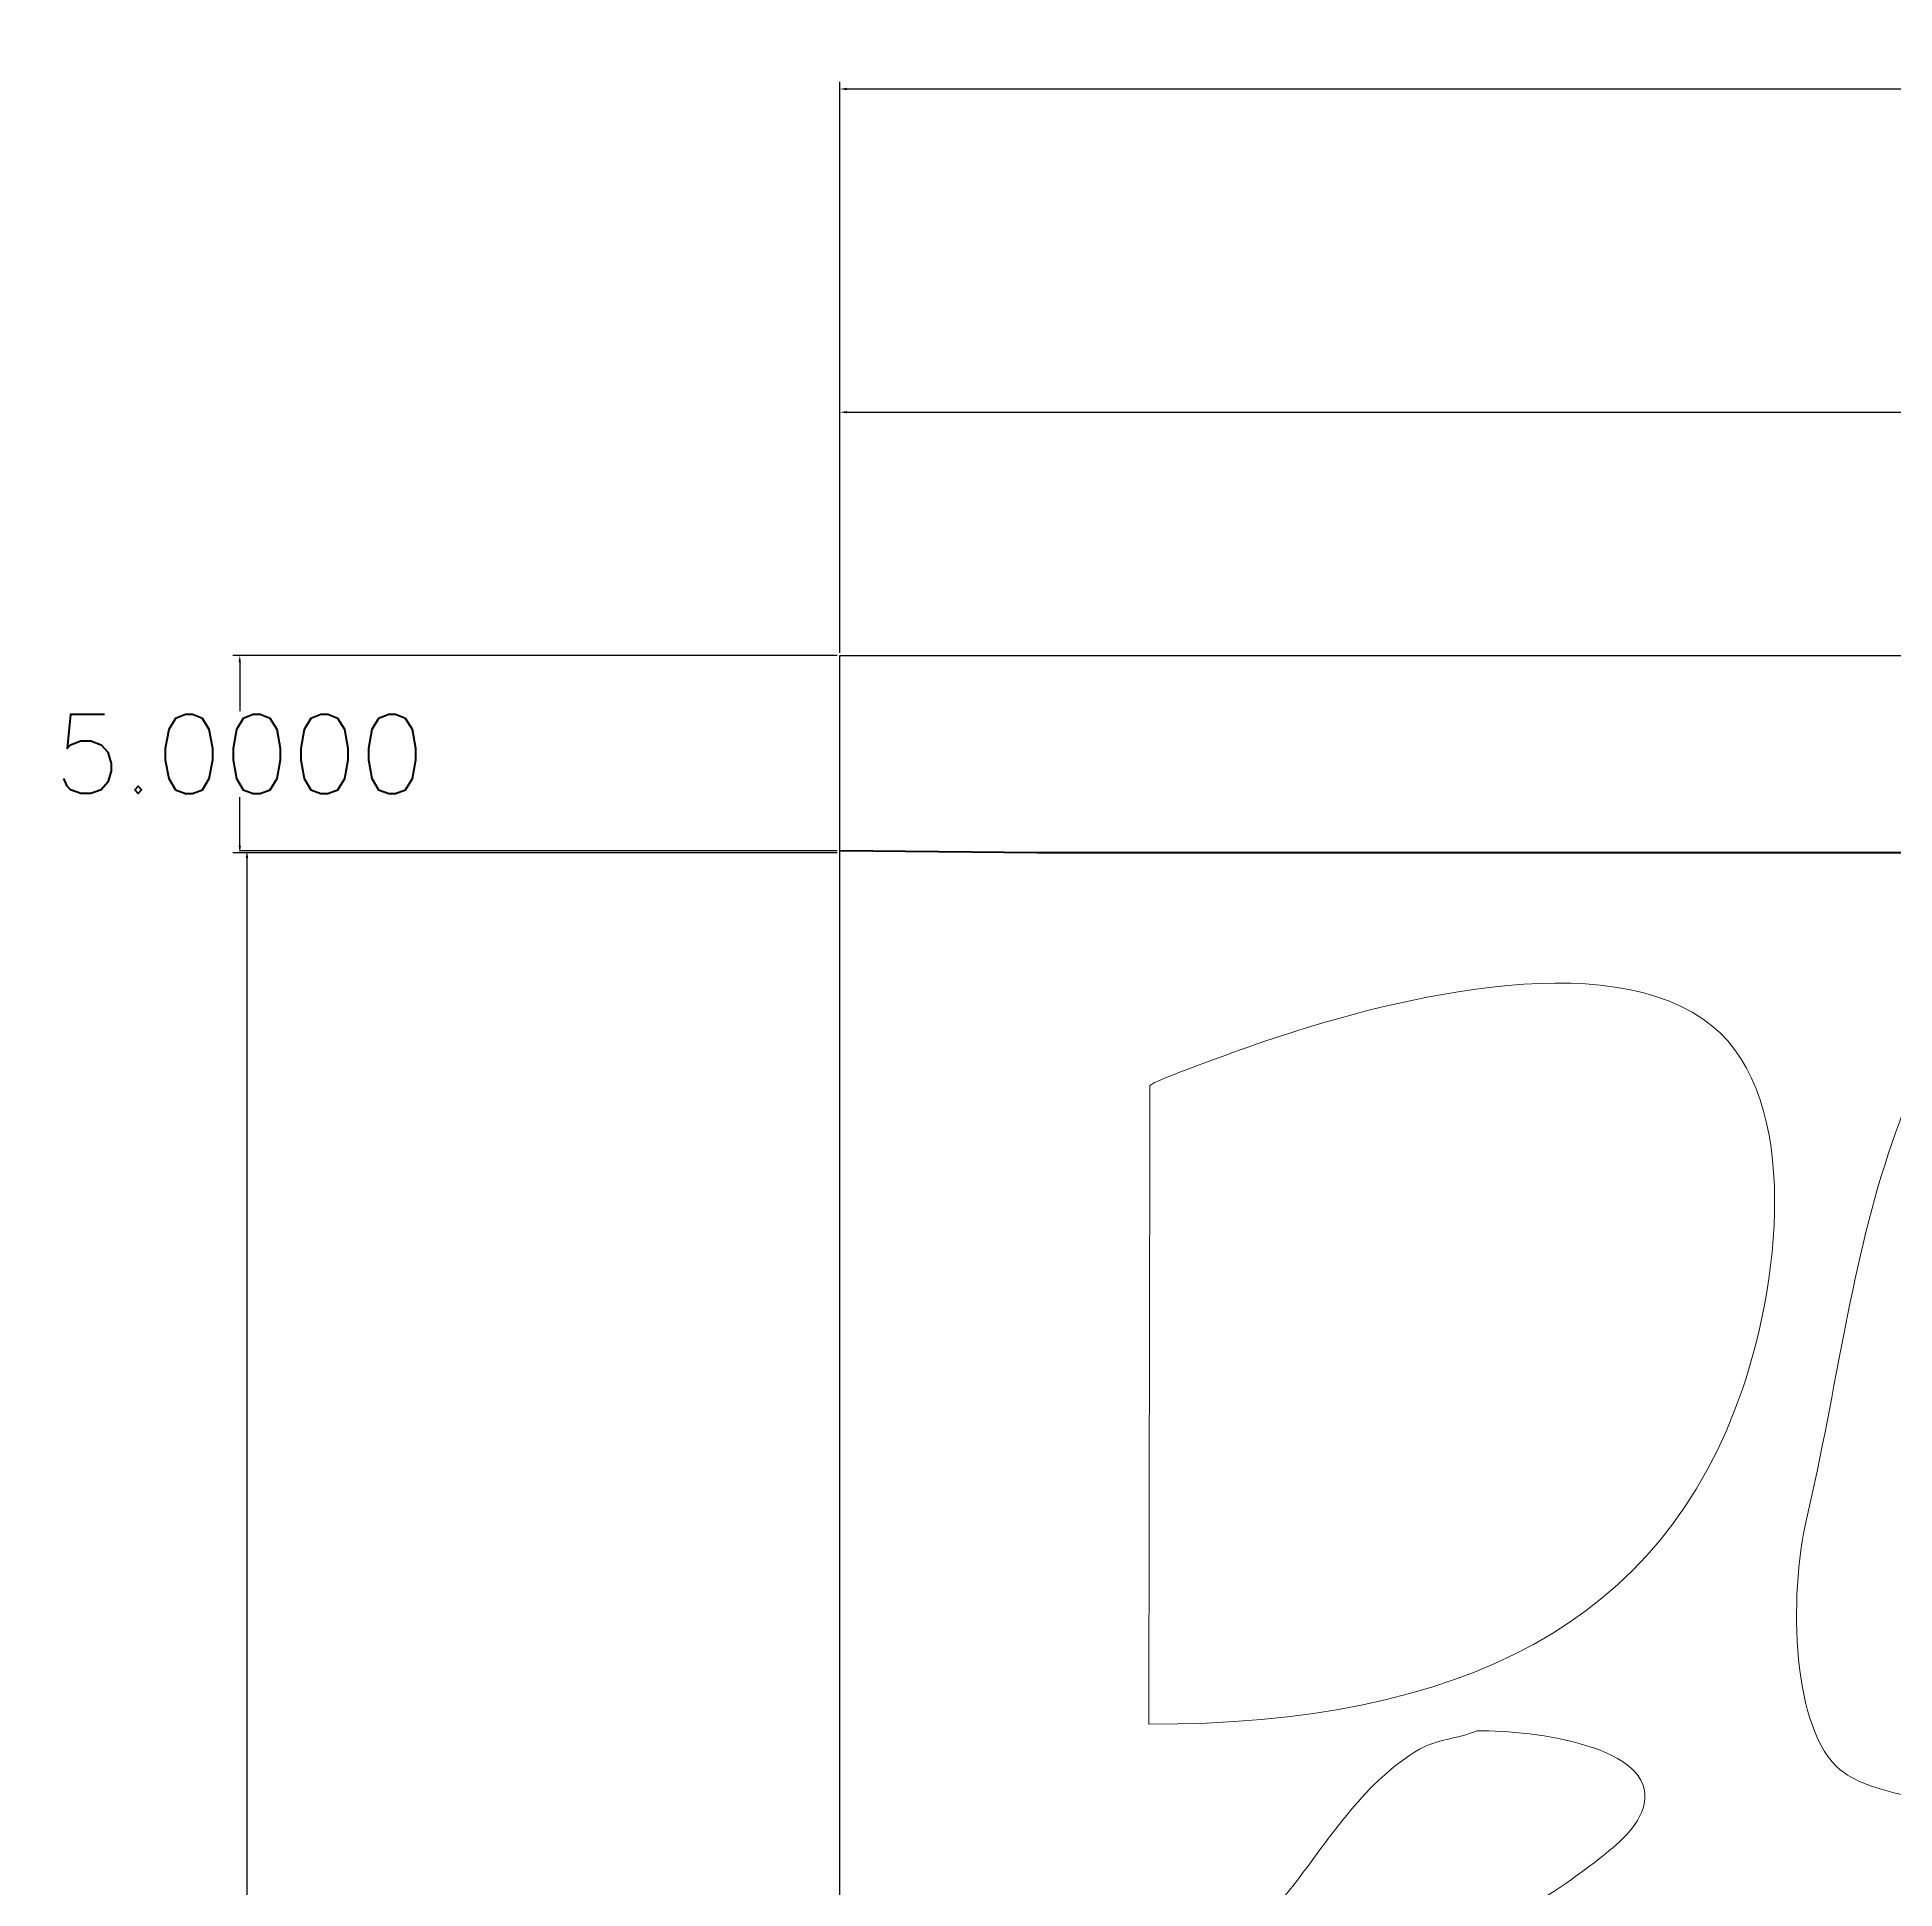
# Model space of a CAD drawing. Header units: inches. Extents: x 418 to 810, y -159 to 149.
# Drawn here: x 504.35 to 551.4, y 102.2 to 149.08 of the extents above; entities that cross this region are included whole.
import ezdxf

# ---------------------------------------------------------------- set-up
doc = ezdxf.new("R2010")
doc.units = ezdxf.units.IN
doc.header["$LTSCALE"] = 0.2
doc.header["$MEASUREMENT"] = 0
doc.layers.add('Layer 1', color=7, linetype='Continuous')
doc.styles.get("Standard").update_dxf_attribs({"font": 'txt.shx', "height": 2})
doc.dimstyles.get("Standard").update_dxf_attribs({"dimtxt": 0.18, "dimasz": 0.18, "dimexe": 0.18, "dimexo": 0.0625, "dimgap": 0.09, "dimtad": 0, "dimtih": 1, "dimtoh": 1, "dimdec": 4, "dimzin": 0, "dimdsep": 46, "dimtxsty": 'Standard', "dimcen": 0.09, "dimadec": 0, "dimazin": 0, "dimtfac": 1, "dimtdec": 4, "dimtofl": 0, "dimtmove": 0, "dimatfit": 3, "dimfxl": 1, "dimtolj": 1, "dimtzin": 0, "dimarcsym": 0})

# ---------------------------------------------------------------- blocks, each defined once
blk = doc.blocks.new('sfsd')
at = {"layer": 'Layer 1', "lineweight": 0}
for points, knots in [([(-24.354, -305.993), (-24.345, -300.605), (-24.335, -295.214), (-24.326, -289.825), (-24.254, -289.7), (-22.048, -288.924), (-21.701, -288.803), (-18.988, -287.855), (-13.176, -286.179), (-10.314, -288.14), (-7.833, -289.838), (-8.318, -294.58), (-9.319, -297.509), (-11.341, -303.426), (-16.399, -305.998), (-24.354, -305.993)], [0, 0, 0, 0, 1, 1, 1, 2, 2, 2, 3, 3, 3, 4, 4, 4, 5, 5, 5, 5]), ([(-1.968, -287.034), (-0.465, -287.008), (0.583, -287.477), (1.515, -288.029), (4.026, -289.518), (6.305, -291.479), (7.402, -294.358), (7.866, -295.578), (8.391, -297.373), (7.899, -299.029), (6.923, -302.309), (4.271, -304.296), (1.57, -305.883), (0.235, -306.667), (-1.147, -307.22), (-2.907, -307.624), (-3.477, -307.755), (-4.407, -307.993), (-5.118, -307.817), (-5.77, -307.657), (-6.385, -307.514), (-6.832, -307.154), (-8.053, -306.17), (-8.161, -302.789), (-7.688, -300.77), (-6.934, -297.546), (-6.547, -294.182), (-5.533, -291.29), (-5.026, -289.845), (-4.525, -288.353), (-3.377, -287.559), (-2.961, -287.271), (-2.495, -287.243), (-1.968, -287.034)], [0, 0, 0, 0, 1, 1, 1, 2, 2, 2, 3, 3, 3, 4, 4, 4, 5, 5, 5, 6, 6, 6, 7, 7, 7, 8, 8, 8, 9, 9, 9, 10, 10, 10, 11, 11, 11, 11]), ([(-16.035, -306.159), (-14.568, -306.141), (-11.501, -306.568), (-11.806, -308.011), (-11.933, -308.608), (-12.521, -309.063), (-12.94, -309.393), (-14.4, -310.544), (-16.184, -311.538), (-18.108, -312.212), (-18.767, -312.443), (-21.801, -313.515), (-22.309, -312.682), (-22.147, -311.615), (-21.238, -310.783), (-20.678, -310.056), (-19.741, -308.839), (-18.86, -307.417), (-17.5, -306.629), (-17.062, -306.375), (-16.549, -306.367), (-16.035, -306.159)], [0, 0, 0, 0, 1, 1, 1, 2, 2, 2, 3, 3, 3, 4, 4, 4, 5, 5, 5, 6, 6, 6, 7, 7, 7, 7])]:
    blk.add_open_spline(points, degree=3, knots=knots, dxfattribs=at)
blk = doc.blocks.new('*D5')
at = {"color": 0, "lineweight": -2, "transparency": 16777216}
for p, q in [((524.62, 133.427), (509.306, 133.427)), ((509.486, 133.247), (509.486, 132.017)), ((509.486, 128.607), (509.486, 129.837)), ((524.62, 128.427), (509.306, 128.427))]:
    blk.add_line(p, q, dxfattribs=at)
at = {"color": 0, "lineweight": 100, "transparency": 16777216}
for points in [[(509.456, 133.247), (509.516, 133.247), (509.486, 133.427)], [(509.456, 128.607), (509.516, 128.607), (509.486, 128.427)]]:
    blk.add_solid(points, dxfattribs=at)
at = {"layer": 'Defpoints', "color": 0, "lineweight": 100, "transparency": 16777216}
for p in [(509.486, 133.427), (524.683, 133.427), (524.683, 128.427)]:
    blk.add_point(p, dxfattribs=at)
at = {"color": 0, "transparency": 16777216, "insert": (509.486, 130.927), "char_height": 2, "attachment_point": 5}
blk.add_mtext('\\A1;5.0000', dxfattribs=at)
blk = doc.blocks.new('*D7')
at = {"color": 0, "lineweight": -2, "transparency": 16777216}
for p, q in [((524.62, 128.477), (509.488, 128.477)), ((509.668, 128.297), (509.668, 94.542)), ((509.668, 58.607), (509.668, 92.362)), ((524.62, 58.427), (509.488, 58.427))]:
    blk.add_line(p, q, dxfattribs=at)
at = {"color": 0, "lineweight": 100, "transparency": 16777216}
for points in [[(509.638, 128.297), (509.698, 128.297), (509.668, 128.477)], [(509.638, 58.607), (509.698, 58.607), (509.668, 58.427)]]:
    blk.add_solid(points, dxfattribs=at)
at = {"layer": 'Defpoints', "color": 0, "lineweight": 100, "transparency": 16777216}
for p in [(524.683, 128.477), (509.668, 58.427), (524.683, 58.427)]:
    blk.add_point(p, dxfattribs=at)
at = {"color": 0, "transparency": 16777216, "insert": (509.668, 93.452), "char_height": 2, "attachment_point": 5}
blk.add_mtext('\\A1;70.0500', dxfattribs=at)
blk = doc.blocks.new('*D8')
at = {"color": 0, "lineweight": -2, "transparency": 16777216}
for p, q in [((524.683, 133.49), (524.683, 139.763)), ((650.183, 133.49), (650.183, 139.763)), ((524.863, 139.583), (581.176, 139.583)), ((650.003, 139.583), (593.689, 139.583))]:
    blk.add_line(p, q, dxfattribs=at)
at = {"color": 0, "lineweight": 100, "transparency": 16777216}
for points in [[(524.863, 139.613), (524.863, 139.553), (524.683, 139.583)], [(650.003, 139.613), (650.003, 139.553), (650.183, 139.583)]]:
    blk.add_solid(points, dxfattribs=at)
at = {"layer": 'Defpoints', "color": 0, "lineweight": 100, "transparency": 16777216}
for p in [(650.183, 139.583), (524.683, 133.427), (650.183, 133.427)]:
    blk.add_point(p, dxfattribs=at)
at = {"color": 0, "transparency": 16777216, "insert": (587.433, 139.583), "char_height": 2, "attachment_point": 5}
blk.add_mtext('\\A1;125.5000', dxfattribs=at)
blk = doc.blocks.new('*D9')
at = {"color": 0, "lineweight": -2, "transparency": 16777216}
for p, q in [((524.683, 133.49), (524.683, 147.946)), ((524.863, 147.766), (601.176, 147.766)), ((690.003, 147.766), (613.689, 147.766)), ((690.183, 93.49), (690.183, 147.946))]:
    blk.add_line(p, q, dxfattribs=at)
at = {"color": 0, "lineweight": 100, "transparency": 16777216}
for points in [[(524.863, 147.796), (524.863, 147.736), (524.683, 147.766)], [(690.003, 147.796), (690.003, 147.736), (690.183, 147.766)]]:
    blk.add_solid(points, dxfattribs=at)
at = {"layer": 'Defpoints', "color": 0, "lineweight": 100, "transparency": 16777216}
for p in [(690.183, 147.766), (524.683, 133.427), (690.183, 93.427)]:
    blk.add_point(p, dxfattribs=at)
at = {"color": 0, "transparency": 16777216, "insert": (607.433, 147.766), "char_height": 2, "attachment_point": 5}
blk.add_mtext('\\A1;165.5000', dxfattribs=at)

msp = doc.modelspace()

# ---------------------------------------------------------------- linework, layer by layer
at = {"color": 1}
msp.add_lwpolyline([(524.68257, 133.42731), (650.18257, 133.42731, -1), (650.18257, 53.42731), (524.68257, 53.42731)], format="xyb", close=True, dxfattribs=at)
at = {"color": 1, "lineweight": 100}
msp.add_lwpolyline([(524.68257, 58.42731), (529.68257, 58.42731), (650.18257, 58.42731, 1), (650.18257, 128.42731), (529.68257, 128.42731), (524.68257, 128.47728)], format="xyb", dxfattribs=at)

# ---------------------------------------------------------------- block references
at = {"color": 1}
msp.add_blockref('sfsd', (556.86347, 412.35868), dxfattribs=at)

# ---------------------------------------------------------------- dimensions: what is measured, and where the dimension line sits
for base, p2, picture, middle in [((690.18257, 147.7657), (690.18257, 93.42731), '*D9', (607.43257, 147.7657)), ((650.18257, 139.58326), (650.18257, 133.42731), '*D8', (587.43257, 139.58326))]:
    dim = msp.add_linear_dim(base=base, p1=(524.68257, 133.42731), p2=p2, dimstyle='Standard')
    dim.commit()
    dim.dimension.update_dxf_attribs({"geometry": picture, "text_midpoint": middle})
for base, p1, p2, picture, middle in [((509.48574, 133.42731), (524.68257, 128.42731), (524.68257, 133.42731), '*D5', (509.48574, 130.92731)), ((509.66828, 58.42731), (524.68257, 128.47728), (524.68257, 58.42731), '*D7', (509.66828, 93.45229))]:
    dim = msp.add_linear_dim(base=base, p1=p1, p2=p2, angle=90, dimstyle='Standard', override={"dimtxsty": 'Standard'})
    dim.commit()
    dim.dimension.update_dxf_attribs({"geometry": picture, "text_midpoint": middle})

doc.saveas('drawing.dxf')
